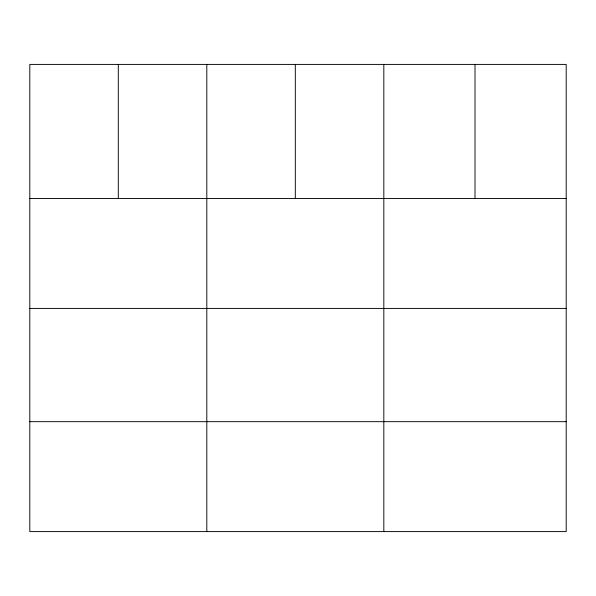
<?xml version="1.0" encoding="UTF-8"?>
<svg xmlns="http://www.w3.org/2000/svg" width="596" height="596" viewBox="0 0 596 596"><rect width="100%" height="100%" fill="white"/><g stroke="black" fill="none" stroke-linecap="round" stroke-linejoin="round"><path stroke-width="0.89" d="M566.2 308.423L566.2 64.405L29.8 64.405L29.8 531.595L566.2 531.595L566.2 308.423L29.8 308.423M29.8 198.505L566.2 198.505M29.8 421.67L566.2 421.67M475.012 64.405L475.012 198.505M383.824 64.405L383.824 531.595M295.318 64.405L295.318 198.505M206.812 64.405L206.812 531.595M118.306 64.405L118.306 198.505"/></g></svg>
